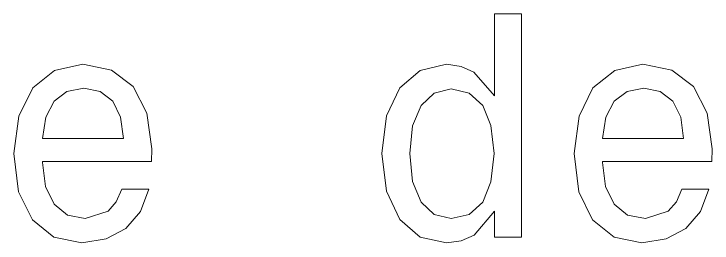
# Model space of a CAD drawing. Extents: x 487 to 800, y 314 to 605.
# Drawn here: x 586.97 to 598.32, y 449.32 to 453.04 of the extents above; entities that cross this region are included whole.
import ezdxf

# ---------------------------------------------------------------- set-up
doc = ezdxf.new("R2010")
doc.units = 0

msp = doc.modelspace()

# ---------------------------------------------------------------- linework, layer by layer
at = {"color": 7, "lineweight": 13}
for points in [[(594.778, 449.839), (594.778, 449.42), (595.222, 449.42), (595.222, 453.042), (594.783, 453.042), (594.783, 451.715), (594.445, 452.098), (594.238, 452.189), (594.001, 452.225), (593.572, 452.124), (593.24, 451.841), (593.023, 451.387), (592.947, 450.777), (593.023, 450.167), (593.24, 449.708), (593.572, 449.42), (594.001, 449.325), (594.238, 449.36), (594.45, 449.451)], [(587.43, 450.646), (589.205, 450.646), (589.21, 450.853), (589.129, 451.433), (588.907, 451.866), (588.554, 452.129), (588.085, 452.225), (587.626, 452.124), (587.273, 451.841), (587.047, 451.382), (586.966, 450.777), (587.041, 450.157), (587.268, 449.703), (587.616, 449.42), (588.07, 449.325), (588.464, 449.39), (588.786, 449.562), (589.023, 449.834), (589.16, 450.197), (588.721, 450.197), (588.63, 449.995), (588.499, 449.844), (588.126, 449.723), (587.838, 449.779), (587.621, 449.955), (587.48, 450.243), (587.43, 450.631)], [(596.538, 450.646), (598.313, 450.646), (598.318, 450.853), (598.237, 451.433), (598.016, 451.866), (597.663, 452.129), (597.193, 452.225), (596.735, 452.124), (596.382, 451.841), (596.155, 451.382), (596.074, 450.777), (596.15, 450.157), (596.376, 449.703), (596.724, 449.42), (597.178, 449.325), (597.572, 449.39), (597.894, 449.562), (598.132, 449.834), (598.268, 450.197), (597.829, 450.197), (597.738, 449.995), (597.607, 449.844), (597.234, 449.723), (596.946, 449.779), (596.729, 449.955), (596.588, 450.243), (596.538, 450.631)], [(587.43, 451.019), (587.485, 451.367), (587.621, 451.624), (587.828, 451.781), (588.101, 451.836), (588.368, 451.781), (588.575, 451.624), (588.701, 451.367), (588.746, 451.019)], [(594.077, 451.826), (594.369, 451.755), (594.591, 451.559), (594.722, 451.231), (594.773, 450.777), (594.722, 450.318), (594.591, 449.99), (594.369, 449.789), (594.077, 449.723), (593.799, 449.789), (593.588, 449.99), (593.446, 450.323), (593.401, 450.777), (593.446, 451.226), (593.588, 451.554), (593.799, 451.755)], [(596.538, 451.019), (596.593, 451.367), (596.729, 451.624), (596.936, 451.781), (597.209, 451.836), (597.476, 451.781), (597.683, 451.624), (597.809, 451.367), (597.854, 451.019)]]:
    msp.add_lwpolyline(points, close=True, dxfattribs=at)

doc.saveas('drawing.dxf')
